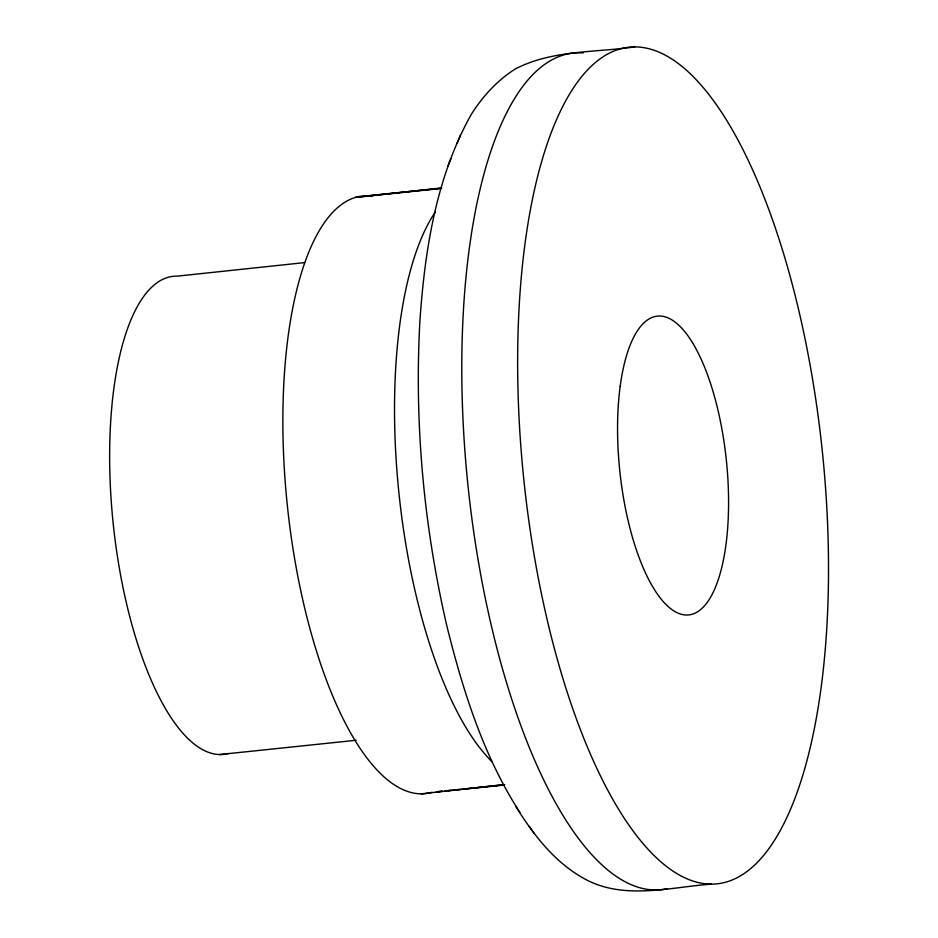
<?xml version="1.0" encoding="UTF-8"?>
<svg xmlns="http://www.w3.org/2000/svg" width="938" height="938" viewBox="0 0 938 938"><rect width="100%" height="100%" fill="white"/><g stroke="black" fill="none" stroke-linecap="round" stroke-linejoin="round"><path stroke-width="1.41" d="M634.721 46.9C594.915 52.68 551.978 49.878 515.361 68.943C497.128 80.457 482.296 96.72 470.97 114.952C436.053 177.575 424.867 249.965 419.931 320.573C414.221 422.839 423.742 525.831 446.758 625.587C462.915 690.603 483.375 755.946 520.004 812.613M457.146 143.186L460.406 135.166M447.872 166.167L450.92 158.663M441.657 187.917L355.701 197.367L441.095 188.468M711.391 884.124A420.623 149.916 84 0 1 523.439 256.25A420.623 149.916 84 0 1 784.344 256.168A420.623 149.916 84 0 1 711.391 884.124C670.412 887.149 625.447 899.929 586.707 879.985C555.519 863.699 533.663 835.183 515.443 805.894M421.268 793.829L503.518 784.801M304.627 262.605L177.235 276.147A240.351 85.663 84 0 0 113.428 525.866A240.351 85.663 84 0 0 228.485 753.46M436.416 791.813L442.244 791.203M445.151 790.898L450.967 790.277M453.875 789.972L459.69 789.35M462.598 789.046L504.773 784.578M219.691 754.539L356.229 740.258M366.5 195.819L440.813 188.339M436.393 791.848L442.161 791.273M445.046 790.992L504.21 785.094M529.313 826.331L534.179 833.507M432.055 792.282A300.441 107.084 84 0 1 287.016 502.381A300.441 107.084 84 0 1 372.069 196.206M667.352 888.673A420.623 149.916 84 0 1 467.628 482.167A420.623 149.916 84 0 1 583.108 52.927M492.497 762.207A300.441 107.084 84 0 1 398.967 493.482A300.441 107.084 84 0 1 435.279 212.105M620.159 386.456A150.221 53.548 84 0 0 684.928 614.929A150.221 53.548 84 0 0 714.088 395.144A150.221 53.548 84 0 0 620.159 386.456"/></g></svg>
